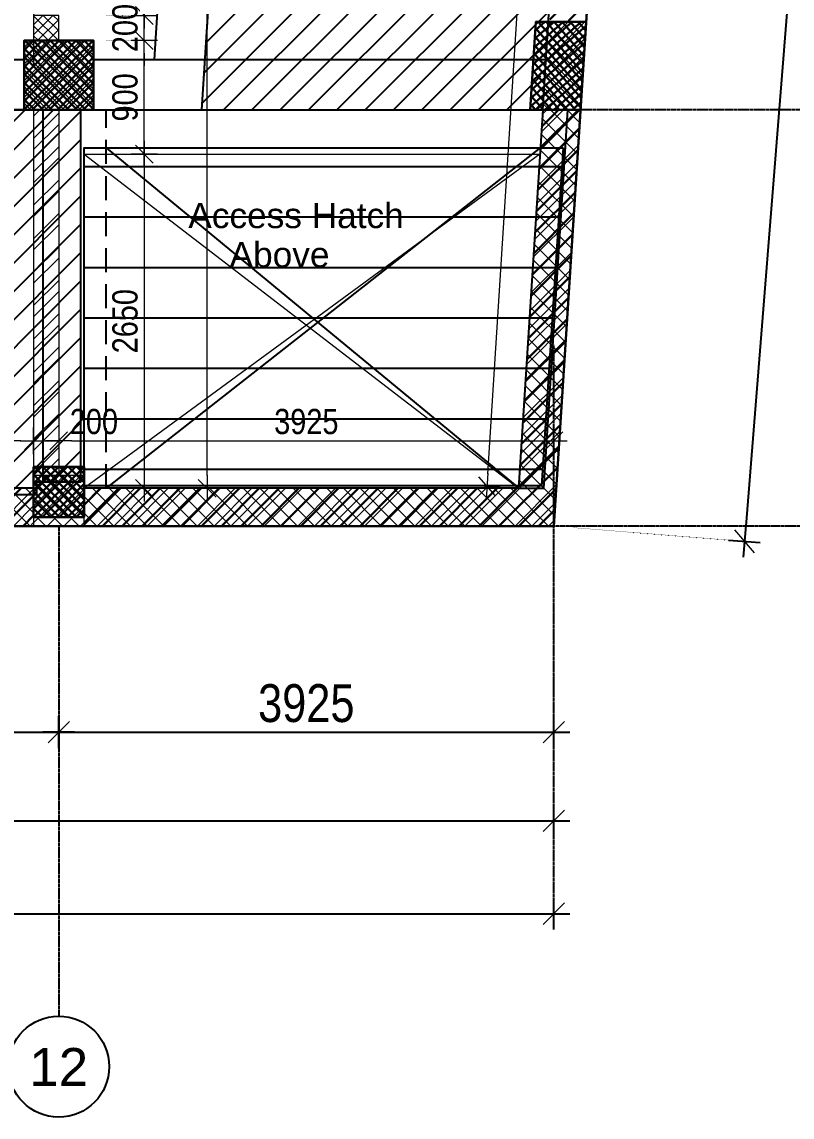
# Model space of a CAD drawing. Header units: inches. Extents: x 676944 to 1044153, y 326920 to 502369.
# Drawn here: x 744355 to 750461, y 361923 to 370609 of the extents above; entities that cross this region are included whole.
import ezdxf
from ezdxf.enums import TextEntityAlignment as Align

# ---------------------------------------------------------------- set-up
doc = ezdxf.new("R2010")
doc.units = ezdxf.units.IN
doc.header["$MEASUREMENT"] = 0
for name, pattern in [('CENTER', [50.8, 31.75, -6.35, 6.35, -6.35]), ('DASHED', [19.05, 12.7, -6.35]), ('DOT2', [3.175, 0, -3.175]), ('HIDDEN', [9.525, 6.35, -3.175])]:
    doc.linetypes.add(name, pattern=pattern)
doc.layers.add('A-DIMENSION', color=7, linetype='Continuous', lineweight=9)
for name, color, linetype in [('Axis', 9, 'CENTER'), ('dim-axis', 15, 'Continuous'), ('Layer3', 3, 'DASHED'), ('S-BEAM', 2, 'Continuous'), ('S-COL-1', 7, 'Continuous'), ('S-COL1-HT', 11, 'Continuous'), ('S-HAT', 45, 'Continuous'), ('S-WALL', 1, 'Continuous'), ('S-WALL-HAT', 9, 'Continuous'), ('THN', 1, 'Continuous')]:
    doc.layers.add(name, color=color, linetype=linetype)
doc.styles.add('ARIAL', font='ARIALN.TTF')
doc.styles.get("Standard").update_dxf_attribs({"font": 'arial.ttf'})
doc.styles.add('style1', font='arial.ttf')
doc.dimstyles.new('DIM-100', dxfattribs={"dimscale": 150, "dimtxt": 2, "dimasz": 1, "dimexe": 0.75, "dimexo": 1, "dimgap": 0.5, "dimtad": 1, "dimdec": 0, "dimzin": 11, "dimdsep": 46, "dimtxsty": 'ARIAL', "dimblk": 'R', "dimcen": 2.5, "dimdle": 1, "dimclrd": 256, "dimclre": 256, "dimclrt": 256, "dimazin": 0, "dimtfac": 1, "dimtdec": 0, "dimtix": 1, "dimtmove": 2, "dimatfit": 3, "dimldrblk": 'R', "dimtolj": 1, "dimtzin": 3, "dimlwd": -1, "dimlwe": 13, "dimarcsym": 0})
doc.dimstyles.get("Standard").update_dxf_attribs({"dimtxt": 0.18, "dimasz": 0.18, "dimexe": 0.18, "dimexo": 0.0625, "dimgap": 0.09, "dimtad": 0, "dimtih": 1, "dimtoh": 1, "dimdec": 4, "dimzin": 0, "dimdsep": 46, "dimtxsty": 'Standard', "dimcen": 0.09, "dimadec": 0, "dimazin": 0, "dimtfac": 1, "dimtdec": 4, "dimtofl": 0, "dimtmove": 0, "dimatfit": 3, "dimfxl": 1, "dimtolj": 1, "dimtzin": 0, "dimarcsym": 0})
pattern_1 = [(45, (500265.86, -209134.585), (-66.29126, 66.29126), []), (135, (500265.86, -209134.585), (-66.29126, -66.29126), [])]
pattern_2 = [(45, (393264, 521461.99), (-112.2532, 112.2532), [])]

# ---------------------------------------------------------------- blocks, each defined once
blk = doc.blocks.new('R')
for p, q in [((0, -1.05), (0, 1.05)), ((-1.05, 0), (1.05, 0))]:
    blk.add_line(p, q)
at = {"color": 4, "lineweight": 13}
blk.add_line((-0.707, -0.707), (0.707, 0.707), dxfattribs=at)
blk = doc.blocks.new('*D462')
at = {"layer": 'A-DIMENSION', "color": 254, "linetype": 'DOT2', "lineweight": 13, "transparency": 16777216}
for p, q in [((548358.9, 200134.1), (548358.8, 200109.1)), ((553458.9, 200128.4), (553458.8, 200103.4))]:
    blk.add_line(p, q, dxfattribs=at)
at = {"layer": 'A-DIMENSION', "color": 254, "transparency": 16777216}
blk.add_line((553358.7, 200028.5), (548458.7, 200034), dxfattribs=at)
at = {"layer": 'Defpoints', "color": 0, "transparency": 16777216}
for p in [(548358.7, 200034.1), (548358.7, 200034.1), (553458.7, 200028.4)]:
    blk.add_point(p, dxfattribs=at)
at = {"layer": 'A-DIMENSION', "color": 254, "transparency": 16777216, "xscale": 100, "yscale": 100, "zscale": 100}
for p, rotation in [((548358.7, 200034.1), 179.9359046068555), ((553458.7, 200028.4), 359.9359046068555)]:
    blk.add_blockref('R', p, dxfattribs=dict(at, rotation=rotation))
at = {"layer": 'A-DIMENSION', "color": 254, "transparency": 16777216, "insert": (550908.9, 200183.3), "char_height": 200, "attachment_point": 5, "rotation": 359.9359, "style": 'ARIAL'}
blk.add_mtext('\\A1;5100', dxfattribs=at)
blk = doc.blocks.new('*D421')
at = {"layer": 'A-DIMENSION', "color": 254, "linetype": 'DOT2', "lineweight": 13, "transparency": 16777216}
for p, q in [((553458.7, 200128.4), (553458.7, 200103.4)), ((553658.7, 200128.4), (553658.7, 200103.4))]:
    blk.add_line(p, q, dxfattribs=at)
at = {"layer": 'A-DIMENSION', "color": 254, "transparency": 16777216}
for p, q in [((553358.7, 200028.4), (553258.7, 200028.4)), ((553458.7, 200028.4), (553658.7, 200028.4)), ((553758.7, 200028.4), (553858.7, 200028.4))]:
    blk.add_line(p, q, dxfattribs=at)
at = {"layer": 'Defpoints', "color": 0, "transparency": 16777216}
for p in [(553458.7, 200028.4), (553658.7, 200028.4), (553658.7, 200028.4)]:
    blk.add_point(p, dxfattribs=at)
at = {"layer": 'A-DIMENSION', "color": 254, "transparency": 16777216, "xscale": 100, "yscale": 100, "zscale": 100}
blk.add_blockref('R', (553458.7, 200028.4), dxfattribs=at)
at = {"layer": 'A-DIMENSION', "color": 254, "transparency": 16777216, "xscale": 100, "yscale": 100, "zscale": 100, "rotation": 180}
blk.add_blockref('R', (553658.7, 200028.4), dxfattribs=at)
at = {"layer": 'A-DIMENSION', "color": 254, "transparency": 16777216, "insert": (553937.4, 200180.5), "char_height": 200, "attachment_point": 5, "style": 'ARIAL'}
blk.add_mtext('\\A1;200', dxfattribs=at)
blk = doc.blocks.new('*D422')
at = {"layer": 'A-DIMENSION', "color": 254, "linetype": 'DOT2', "lineweight": 13, "transparency": 16777216}
for p, q in [((553959.4, 202302.4), (554411.8, 202302.4)), ((553959.4, 199652.4), (554411.8, 199652.4))]:
    blk.add_line(p, q, dxfattribs=at)
at = {"layer": 'A-DIMENSION', "color": 254, "transparency": 16777216}
blk.add_line((554336.8, 202202.4), (554336.8, 199752.4), dxfattribs=at)
at = {"layer": 'Defpoints', "color": 0, "transparency": 16777216}
for p in [(553859.4, 202302.4), (553859.4, 199652.4), (554336.8, 199652.4)]:
    blk.add_point(p, dxfattribs=at)
at = {"layer": 'A-DIMENSION', "color": 254, "transparency": 16777216, "xscale": 100, "yscale": 100, "zscale": 100}
for p, rotation in [((554336.8, 202302.4), 90), ((554336.8, 199652.4), 270)]:
    blk.add_blockref('R', p, dxfattribs=dict(at, rotation=rotation))
at = {"layer": 'A-DIMENSION', "color": 254, "transparency": 16777216, "insert": (554184.7, 200977.4), "char_height": 200, "attachment_point": 5, "rotation": 90, "style": 'ARIAL'}
blk.add_mtext('\\A1;2650', dxfattribs=at)
blk = doc.blocks.new('*D433')
at = {"layer": 'A-DIMENSION', "color": 254, "linetype": 'DOT2', "lineweight": 13, "transparency": 16777216}
for p, q in [((553658.7, 200128.4), (553658.7, 200103.4)), ((557584.1, 199452.4), (557584.1, 200103.4))]:
    blk.add_line(p, q, dxfattribs=at)
at = {"layer": 'A-DIMENSION', "color": 254, "transparency": 16777216}
blk.add_line((553758.7, 200028.4), (557484.1, 200028.4), dxfattribs=at)
at = {"layer": 'Defpoints', "color": 0, "transparency": 16777216}
for p in [(553658.7, 200028.4), (557584.1, 200028.4), (557584.1, 199352.4)]:
    blk.add_point(p, dxfattribs=at)
at = {"layer": 'A-DIMENSION', "color": 254, "transparency": 16777216, "xscale": 100, "yscale": 100, "zscale": 100, "rotation": 180}
blk.add_blockref('R', (553658.7, 200028.4), dxfattribs=at)
at = {"layer": 'A-DIMENSION', "color": 254, "transparency": 16777216, "xscale": 100, "yscale": 100, "zscale": 100}
blk.add_blockref('R', (557584.1, 200028.4), dxfattribs=at)
at = {"layer": 'A-DIMENSION', "color": 254, "transparency": 16777216, "insert": (555621.4, 200180.5), "char_height": 200, "attachment_point": 5, "style": 'ARIAL'}
blk.add_mtext('\\A1;3925', dxfattribs=at)
blk = doc.blocks.new('*D434')
at = {"layer": 'A-DIMENSION', "color": 254, "linetype": 'DOT2', "lineweight": 13, "transparency": 16777216}
for p, q in [((554034.4, 203202.4), (554411.8, 203202.4)), ((553959.4, 202302.4), (554411.8, 202302.4))]:
    blk.add_line(p, q, dxfattribs=at)
at = {"layer": 'A-DIMENSION', "color": 254, "transparency": 16777216}
blk.add_line((554336.8, 202402.4), (554336.8, 203102.4), dxfattribs=at)
at = {"layer": 'Defpoints', "color": 0, "transparency": 16777216}
for p in [(553934.4, 203202.4), (554336.8, 203202.4), (553859.4, 202302.4)]:
    blk.add_point(p, dxfattribs=at)
at = {"layer": 'A-DIMENSION', "color": 254, "transparency": 16777216, "xscale": 100, "yscale": 100, "zscale": 100}
for p, rotation in [((554336.8, 203202.4), 90), ((554336.8, 202302.4), 270)]:
    blk.add_blockref('R', p, dxfattribs=dict(at, rotation=rotation))
at = {"layer": 'A-DIMENSION', "color": 254, "transparency": 16777216, "insert": (554184.7, 202752.4), "char_height": 200, "attachment_point": 5, "rotation": 90, "style": 'ARIAL'}
blk.add_mtext('\\A1;900', dxfattribs=at)
blk = doc.blocks.new('*D435')
at = {"layer": 'A-DIMENSION', "color": 254, "linetype": 'DOT2', "lineweight": 13, "transparency": 16777216}
for p, q in [((553783.7, 205602.4), (554411.8, 205602.4)), ((554034.4, 203402.4), (554411.8, 203402.4))]:
    blk.add_line(p, q, dxfattribs=at)
at = {"layer": 'A-DIMENSION', "color": 254, "transparency": 16777216}
blk.add_line((554336.8, 203502.4), (554336.8, 205502.4), dxfattribs=at)
at = {"layer": 'Defpoints', "color": 0, "transparency": 16777216}
for p in [(553683.7, 205602.4), (554336.8, 205602.4), (553934.4, 203402.4)]:
    blk.add_point(p, dxfattribs=at)
at = {"layer": 'A-DIMENSION', "color": 254, "transparency": 16777216, "xscale": 100, "yscale": 100, "zscale": 100}
for p, rotation in [((554336.8, 205602.4), 90), ((554336.8, 203402.4), 270)]:
    blk.add_blockref('R', p, dxfattribs=dict(at, rotation=rotation))
at = {"layer": 'A-DIMENSION', "color": 254, "transparency": 16777216, "insert": (554184.7, 204502.4), "char_height": 200, "attachment_point": 5, "rotation": 90, "style": 'ARIAL'}
blk.add_mtext('\\A1;2200', dxfattribs=at)
blk = doc.blocks.new('*D515')
at = {"layer": 'A-DIMENSION', "color": 254, "linetype": 'DOT2', "lineweight": 13, "transparency": 16777216}
for p, q in [((558487.1, 219686.6), (558262.4, 219701)), ((557202.9, 199657.8), (556978.3, 199672.2))]:
    blk.add_line(p, q, dxfattribs=at)
at = {"layer": 'A-DIMENSION', "color": 254, "transparency": 16777216}
blk.add_line((557059.5, 199767.2), (558330.9, 219596.4), dxfattribs=at)
at = {"layer": 'Defpoints', "color": 0, "transparency": 16777216}
for p in [(558337.3, 219696.2), (558586.9, 219680.2), (557302.7, 199651.4)]:
    blk.add_point(p, dxfattribs=at)
at = {"layer": 'A-DIMENSION', "color": 254, "transparency": 16777216, "xscale": 100, "yscale": 100, "zscale": 100}
for p, rotation in [((558337.3, 219696.2), 86.33149765879534), ((557053.1, 199667.4), 266.3314976587953)]:
    blk.add_blockref('R', p, dxfattribs=dict(at, rotation=rotation))
at = {"layer": 'A-DIMENSION', "color": 254, "transparency": 16777216, "insert": (557543.4, 209691.6), "char_height": 200, "attachment_point": 5, "rotation": 86.3315, "style": 'ARIAL'}
blk.add_mtext('\\A1;20070', dxfattribs=at)
blk = doc.blocks.new('*D395')
at = {"layer": 'A-DIMENSION', "color": 254, "linetype": 'DOT2', "lineweight": 13, "transparency": 16777216}
for p, q in [((554743.1, 220212.6), (554760.8, 220212.6)), ((554929.9, 199652.4), (554910.8, 199652.4))]:
    blk.add_line(p, q, dxfattribs=at)
at = {"layer": 'A-DIMENSION', "color": 254, "transparency": 16777216}
blk.add_line((554835.8, 199752.4), (554835.8, 220112.6), dxfattribs=at)
at = {"layer": 'Defpoints', "color": 0, "transparency": 16777216}
for p in [(554835.8, 220212.6), (554843.1, 220212.6), (554829.9, 199652.4)]:
    blk.add_point(p, dxfattribs=at)
at = {"layer": 'A-DIMENSION', "color": 254, "transparency": 16777216, "xscale": 100, "yscale": 100, "zscale": 100}
for p, rotation in [((554835.8, 220212.6), 90), ((554835.8, 199652.4), 270)]:
    blk.add_blockref('R', p, dxfattribs=dict(at, rotation=rotation))
at = {"layer": 'A-DIMENSION', "color": 254, "transparency": 16777216, "insert": (554683.7, 209932.5), "char_height": 200, "attachment_point": 5, "rotation": 90, "style": 'ARIAL'}
blk.add_mtext('\\A1;20560', dxfattribs=at)
blk = doc.blocks.new('*D394')
at = {"layer": 'A-DIMENSION', "color": 254, "transparency": 16777216}
for p, q in [((554336.8, 203502.4), (554336.8, 203602.4)), ((554336.8, 203202.4), (554336.8, 203402.4)), ((554336.8, 203102.4), (554336.8, 203002.4))]:
    blk.add_line(p, q, dxfattribs=at)
at = {"layer": 'A-DIMENSION', "color": 254, "linetype": 'DOT2', "lineweight": 13, "transparency": 16777216}
for p, q in [((554331.8, 203402.4), (554411.8, 203402.4)), ((554034.4, 203202.4), (554411.8, 203202.4))]:
    blk.add_line(p, q, dxfattribs=at)
at = {"layer": 'Defpoints', "color": 0, "transparency": 16777216}
for p in [(554231.8, 203402.4), (554336.8, 203402.4), (553934.4, 203202.4)]:
    blk.add_point(p, dxfattribs=at)
at = {"layer": 'A-DIMENSION', "color": 254, "transparency": 16777216, "xscale": 100, "yscale": 100, "zscale": 100}
for p, rotation in [((554336.8, 203402.4), 270), ((554336.8, 203202.4), 90)]:
    blk.add_blockref('R', p, dxfattribs=dict(at, rotation=rotation))
at = {"layer": 'A-DIMENSION', "color": 254, "transparency": 16777216, "insert": (554184.7, 203302.4), "char_height": 200, "attachment_point": 5, "rotation": 90, "style": 'ARIAL'}
blk.add_mtext('\\A1;200', dxfattribs=at)
blk = doc.blocks.new('*D359')
at = {"layer": 'Defpoints', "color": 0, "transparency": 16777216}
for p in [(251664.1, 412599.9), (203738.7, 412524.1), (251664.1, 412524.1)]:
    blk.add_point(p, dxfattribs=at)
at = {"layer": 'dim-axis', "linetype": 'DOT2', "lineweight": 13, "transparency": 16777216}
for p, q in [((203738.7, 412674.1), (203738.7, 412712.4)), ((251664.1, 412674.1), (251664.1, 412712.4))]:
    blk.add_line(p, q, dxfattribs=at)
at = {"layer": 'dim-axis', "transparency": 16777216}
blk.add_line((203858.7, 412599.9), (251544.1, 412599.9), dxfattribs=at)
at = {"layer": 'dim-axis', "transparency": 16777216, "xscale": 120, "yscale": 120, "zscale": 120, "rotation": 180}
blk.add_blockref('R', (203738.7, 412599.9), dxfattribs=at)
at = {"layer": 'dim-axis', "transparency": 16777216, "xscale": 120, "yscale": 120, "zscale": 120}
blk.add_blockref('R', (251664.1, 412599.9), dxfattribs=at)
at = {"layer": 'dim-axis', "transparency": 16777216, "insert": (227701.4, 412828), "char_height": 300, "attachment_point": 5, "style": 'ARIAL'}
blk.add_mtext('\\A1;47925', dxfattribs=at)
blk = doc.blocks.new('*D360')
at = {"layer": 'Defpoints', "color": 0, "transparency": 16777216}
for p in [(201546, 411787.8), (251664.1, 411863.5), (251664.1, 411787.8)]:
    blk.add_point(p, dxfattribs=at)
at = {"layer": 'dim-axis', "linetype": 'DOT2', "lineweight": 13, "transparency": 16777216}
for p, q in [((201546, 411937.8), (201546, 411976)), ((251664.1, 411937.8), (251664.1, 411976))]:
    blk.add_line(p, q, dxfattribs=at)
at = {"layer": 'dim-axis', "transparency": 16777216}
blk.add_line((201666, 411863.5), (251544.1, 411863.5), dxfattribs=at)
at = {"layer": 'dim-axis', "transparency": 16777216, "xscale": 120, "yscale": 120, "zscale": 120, "rotation": 180}
blk.add_blockref('R', (201546, 411863.5), dxfattribs=at)
at = {"layer": 'dim-axis', "transparency": 16777216, "xscale": 120, "yscale": 120, "zscale": 120}
blk.add_blockref('R', (251664.1, 411863.5), dxfattribs=at)
at = {"layer": 'dim-axis', "transparency": 16777216, "insert": (226605.1, 412091.7), "char_height": 300, "attachment_point": 5, "style": 'ARIAL'}
blk.add_mtext('\\A1;50118', dxfattribs=at)
blk = doc.blocks.new('*D153')
at = {"layer": 'Defpoints', "color": 0, "transparency": 16777216}
for p in [(253904.5, 442848), (251664.1, 414937.4), (253174.5, 414816.2)]:
    blk.add_point(p, dxfattribs=at)
at = {"layer": 'dim-axis', "linetype": 'DOT2', "lineweight": 13, "transparency": 16777216}
for p, q in [((254054, 442836), (255527.1, 442717.7)), ((251813.6, 414925.4), (253286.6, 414807.2))]:
    blk.add_line(p, q, dxfattribs=at)
at = {"layer": 'dim-axis', "transparency": 16777216}
blk.add_line((255405.3, 442607.1), (253184.1, 414935.8), dxfattribs=at)
at = {"layer": 'dim-axis', "transparency": 16777216, "xscale": 120, "yscale": 120, "zscale": 120}
for p, rotation in [((255414.9, 442726.7), 85.410651128382), ((253174.5, 414816.2), 265.410651128382)]:
    blk.add_blockref('R', p, dxfattribs=dict(at, rotation=rotation))
at = {"layer": 'dim-axis', "transparency": 16777216, "insert": (254067.3, 428789.7), "char_height": 300, "attachment_point": 5, "rotation": 85.41065, "style": 'ARIAL'}
blk.add_mtext('\\A1;28000', dxfattribs=at)
blk = doc.blocks.new('*D371')
at = {"layer": 'Defpoints', "color": 0, "transparency": 16777216}
for p in [(254290.1, 418237.4), (251530.8, 414937.4), (255001, 414937.4)]:
    blk.add_point(p, dxfattribs=at)
at = {"layer": 'dim-axis', "linetype": 'DOT2', "lineweight": 13, "transparency": 16777216}
for p, q in [((254440.1, 418237.4), (255113.5, 418237.4)), ((251680.8, 414937.4), (255113.5, 414937.4))]:
    blk.add_line(p, q, dxfattribs=at)
at = {"layer": 'dim-axis', "transparency": 16777216}
blk.add_line((255001, 418117.4), (255001, 415057.4), dxfattribs=at)
at = {"layer": 'dim-axis', "transparency": 16777216, "xscale": 120, "yscale": 120, "zscale": 120}
for p, rotation in [((255001, 418237.4), 90), ((255001, 414937.4), 270)]:
    blk.add_blockref('R', p, dxfattribs=dict(at, rotation=rotation))
at = {"layer": 'dim-axis', "transparency": 16777216, "insert": (254772.9, 416587.4), "char_height": 300, "attachment_point": 5, "rotation": 90, "style": 'ARIAL'}
blk.add_mtext('\\A1;3300', dxfattribs=at)
blk = doc.blocks.new('*D374')
at = {"layer": 'Defpoints', "color": 0, "transparency": 16777216}
for p in [(243738.7, 414251.6), (247738.7, 414251.6), (247738.7, 413303.4)]:
    blk.add_point(p, dxfattribs=at)
at = {"layer": 'dim-axis', "linetype": 'DOT2', "lineweight": 13, "transparency": 16777216}
for p, q in [((243738.7, 414101.6), (243738.7, 413190.9)), ((247738.7, 414101.6), (247738.7, 413190.9))]:
    blk.add_line(p, q, dxfattribs=at)
at = {"layer": 'dim-axis', "transparency": 16777216}
blk.add_line((243858.7, 413303.4), (247618.7, 413303.4), dxfattribs=at)
at = {"layer": 'dim-axis', "transparency": 16777216, "xscale": 120, "yscale": 120, "zscale": 120, "rotation": 180}
blk.add_blockref('R', (243738.7, 413303.4), dxfattribs=at)
at = {"layer": 'dim-axis', "transparency": 16777216, "xscale": 120, "yscale": 120, "zscale": 120}
blk.add_blockref('R', (247738.7, 413303.4), dxfattribs=at)
at = {"layer": 'dim-axis', "transparency": 16777216, "insert": (245738.7, 413531.6), "char_height": 300, "attachment_point": 5, "style": 'ARIAL'}
blk.add_mtext('\\A1;4000', dxfattribs=at)
blk = doc.blocks.new('*D375')
at = {"layer": 'Defpoints', "color": 0, "transparency": 16777216}
for p in [(251663.5, 414937.4), (247738.7, 414251.6), (251663.5, 413303.4)]:
    blk.add_point(p, dxfattribs=at)
at = {"layer": 'dim-axis', "linetype": 'DOT2', "lineweight": 13, "transparency": 16777216}
for p, q in [((251663.5, 414787.4), (251663.5, 413190.9)), ((247738.7, 414101.6), (247738.7, 413190.9))]:
    blk.add_line(p, q, dxfattribs=at)
at = {"layer": 'dim-axis', "transparency": 16777216}
blk.add_line((247858.7, 413303.4), (251543.5, 413303.4), dxfattribs=at)
at = {"layer": 'dim-axis', "transparency": 16777216, "xscale": 120, "yscale": 120, "zscale": 120, "rotation": 180}
blk.add_blockref('R', (247738.7, 413303.4), dxfattribs=at)
at = {"layer": 'dim-axis', "transparency": 16777216, "xscale": 120, "yscale": 120, "zscale": 120}
blk.add_blockref('R', (251663.5, 413303.4), dxfattribs=at)
at = {"layer": 'dim-axis', "transparency": 16777216, "insert": (249701.1, 413531.6), "char_height": 300, "attachment_point": 5, "style": 'ARIAL'}
blk.add_mtext('\\A1;3925', dxfattribs=at)
blk = doc.blocks.new('CEILING PLAN')
at = {"layer": 'S-COL1-HT', "lineweight": 30}
h = blk.add_hatch(dxfattribs=at)
h.set_pattern_fill('ANSI37', color=254, scale=15, angle=-3.66964)
h.set_pattern_definition([(41.33036, (519585.646, 468578.363), (-31.451533, 35.762295), []), (131.33036, (519585.646, 468578.363), (-35.762295, -31.451533), [])])
h.paths.add_polyline_path([(436738.8, 455223.1), (437139.6, 455223.1), (437184.5, 455921.7), (436783.6, 455921.7)])
h = blk.add_hatch(dxfattribs=at)
h.set_pattern_fill('ANSI37', color=254, scale=15)
h.set_pattern_definition([(45, (485815.233, 472430.244), (-33.67596, 33.67596), []), (135, (485815.233, 472430.244), (-33.67596, -33.67596), [])])
h.paths.add_polyline_path([(432728.2, 455223.1), (433278.2, 455223.1), (433278.2, 455773.1), (432728.2, 455773.1)])
h = blk.add_hatch(dxfattribs=at)
h.set_pattern_fill('ANSI37', color=254, scale=15)
h.set_pattern_definition([(45, (917914.24, 818579.13), (-33.6759605, 33.6759605), []), (135, (917914.24, 818579.13), (-33.6759605, -33.6759605), [])])
h.paths.add_polyline_path([(432803.2, 451993.1), (433203.2, 451993.1), (433203.2, 452393.1), (432803.2, 452393.1)])
at = {"layer": 'S-HAT'}
h = blk.add_hatch(dxfattribs=at)
h.set_pattern_fill('ANSI31', color=254, scale=50, style=0)
h.set_pattern_definition(pattern_2)
h.paths.add_polyline_path([(436417.7, 465254.5), (437484.5, 465186.1), (437661.7, 468149.5), (437618.2, 468152.3), (437640.6, 468501.6), (437740.4, 468495.2), (437987.7, 472350), (437887.9, 472356.4), (437910.3, 472705.7), (437960.2, 472702.5), (438184.5, 476200.2), (438256.7, 476554.1), (438157.5, 476560.5), (438160.8, 476611.6), (435528.3, 476987.3), (434133.3, 455223.1), (436839, 455223.1), (436816.1, 455646.2), (436864.7, 455623.1), (437087.2, 459092.7), (436987.4, 459099.1), (437013, 459498.3), (437112.8, 459491.9), (437396.9, 463139.8), (437347, 463143), (437414.1, 464188.5), (436353.7, 464256.5)])
h = blk.add_hatch(dxfattribs=at)
h.set_pattern_fill('ANSI31', color=254, scale=50, style=0)
h.set_pattern_definition(pattern_2)
h.paths.add_polyline_path([(387566, 455223.1), (387515.8, 455223.1), (387315.6, 455223.1), (387265.4, 455223.1), (387245.7, 454923.1), (387065.5, 452173.1), (388828.2, 452173.1), (388828.2, 452273.1), (389178.2, 452273.1), (389178.2, 452173.1), (392828.2, 452173.1), (392828.2, 452273.1), (393178.2, 452273.1), (393178.2, 452173.1), (396828.2, 452173.1), (396828.2, 452273.1), (397178.2, 452273.1), (397178.2, 452173.1), (400828.2, 452173.1), (400828.2, 452273.1), (401178.2, 452273.1), (401178.2, 452173.1), (404828.2, 452173.1), (404828.2, 452273.1), (405178.2, 452273.1), (405178.2, 452173.1), (408828.2, 452173.1), (408828.2, 452273.1), (409178.2, 452273.1), (409178.2, 452173.1), (412828.2, 452173.1), (412828.2, 452273.1), (413178.2, 452273.1), (413178.2, 452173.1), (416828.2, 452173.1), (416828.2, 452273.1), (417178.2, 452273.1), (417178.2, 452173.1), (420828.2, 452173.1), (420828.2, 452273.1), (421178.2, 452273.1), (421178.2, 452173.1), (424828.2, 452173.1), (424828.2, 452273.1), (425178.2, 452273.1), (425178.2, 452173.1), (428828.2, 452173.1), (428828.2, 452273.1), (429178.2, 452273.1), (429178.2, 452173.1), (432828.2, 452173.1), (432828.2, 452273.1), (433178.2, 452273.1), (433178.2, 455223.1)])
h = blk.add_hatch(dxfattribs=at)
h.set_pattern_fill('_USER', color=254, scale=400, pattern_type=0)
h.set_pattern_definition([(0, (393264, 521462), (0, 400), [])])
h.paths.add_polyline_path([(436828.3, 452243.1), (437000.2, 454923.1), (433203.2, 454923.1), (433203.2, 452243.1)])
at = {"layer": 'S-WALL-HAT', "lineweight": 30}
h = blk.add_hatch(dxfattribs=at)
h.set_pattern_fill('ANSI31', color=254, scale=35)
h.set_pattern_definition([(45, (874698.03, 817381.6), (-78.577241, 78.577241), [])])
h.paths.add_polyline_path([(436885.1, 455940.9), (436838.8, 455219.9), (437139.6, 455223.1), (437184.5, 455921.7)])
h.paths.add_polyline_path([(434505.1, 480465.7), (434901.1, 480409.2), (434844.6, 480013.2), (434448.6, 480069.7)])
h.paths.add_polyline_path([(430941.2, 480974.5), (430884.7, 480578.5), (430488.7, 480635), (430545.3, 481031)])
h.paths.add_polyline_path([(426981.4, 481539.7), (426924.9, 481143.8), (426528.9, 481200.3), (426585.4, 481596.3)])
h.paths.add_polyline_path([(423021.5, 482105), (422965, 481709), (422569, 481765.6), (422625.5, 482161.5)])
h.paths.add_polyline_path([(418665.8, 482726.7), (419061.8, 482670.1), (419005.2, 482274.2), (418609.3, 482330.7)])
h.paths.add_polyline_path([(414706, 483291.9), (415102, 483235.3), (415045.5, 482839.3), (414649.5, 482895.9)])
h.paths.add_polyline_path([(411142.2, 483800.6), (411085.7, 483404.6), (410689.7, 483461.1), (410746.3, 483857.1)])
h.paths.add_polyline_path([(407182.5, 484365.9), (407126, 483969.9), (406730, 484026.4), (406786.5, 484422.4)])
h.paths.add_polyline_path([(403222.7, 484931.3), (403166.1, 484535.4), (402770.2, 484591.9), (402826.7, 484987.9)])
h.paths.add_polyline_path([(399262.8, 485496.8), (399206.3, 485100.8), (398810.3, 485157.3), (398866.8, 485553.3)])
h.paths.add_polyline_path([(395303, 486062.2), (395246.5, 485666.2), (394850.5, 485722.7), (394907, 486118.7)])
h.paths.add_polyline_path([(391343.2, 486627.6), (391286.6, 486231.6), (390890.7, 486288.2), (390947.2, 486684.2), (389093.7, 486948.7), (388877.3, 483646.1), (389175.1, 483603.8), (389130.9, 482928), (388831.5, 482947.6), (387463.7, 462073.1), (387764.3, 462073.1), (387717.3, 461355), (387417.9, 461374.6), (387060.6, 455921.6), (387360, 455902), (387315.5, 455223.1), (387014.8, 455223.1), (386798.6, 451923.1), (388803.2, 451923.1), (388803.2, 452323.1), (389203.2, 452323.1), (389203.2, 451923.1), (392803.2, 451923.1), (392803.2, 452323.1), (393203.2, 452323.1), (393203.2, 451923.1), (396803.2, 451923.1), (396803.2, 452323.1), (397203.2, 452323.1), (397203.2, 451923.1), (400803.2, 451923.1), (400803.2, 452323.1), (401203.2, 452323.1), (401203.2, 451923.1), (404803.2, 451923.1), (404803.2, 452323.1), (405203.2, 452323.1), (405203.2, 451923.1), (408803.2, 451923.1), (408803.2, 452323.1), (409203.2, 452323.1), (409203.2, 451923.1), (412803.2, 451923.1), (412803.2, 452323.1), (413203.2, 452323.1), (413203.2, 451923.1), (416803.2, 451923.1), (416803.2, 452323.1), (417203.2, 452323.1), (417203.2, 451923.1), (420803.2, 451923.1), (420803.2, 452323.1), (421203.2, 452323.1), (421203.2, 451923.1), (424803.2, 451923.1), (424803.2, 452323.1), (425203.2, 452323.1), (425203.2, 451923.1), (428803.2, 451923.1), (428803.2, 452323.1), (429203.2, 452323.1), (429203.2, 451923.1), (432803.2, 451923.1), (432803.2, 452323.1), (433203.2, 452323.1), (433203.2, 451923.1), (436928, 451923.1), (437386.6, 459073.5), (436987.4, 459099.1), (437013, 459498.3), (437412.2, 459472.7), (437646.4, 463123.8), (437347, 463143), (437391.8, 463841.6), (437691.2, 463822.4), (437965.9, 468105), (437566.7, 468130.6), (437592.3, 468529.7), (437991.5, 468504.1), (438235.6, 472309), (437836.4, 472334.6), (437862, 472733.8), (438261.2, 472708.2), (438482.8, 476163.1), (438083.6, 476188.7), (438109.2, 476587.9), (438508.4, 476562.3), (438720.3, 479865.7)])
h.paths.add_polyline_path([(388385.4, 476137.7), (388884.3, 476105), (388823, 475168.8), (388326.5, 475239.6)])
h.paths.add_polyline_path([(388684.6, 476118.1), (388884.3, 476105), (388823, 475168.8), (388624.3, 475197.1), (387118.9, 452223.1), (388803.2, 452223.1), (388803.2, 452323.1), (389203.2, 452323.1), (389203.2, 452223.1), (392803.2, 452223.1), (392803.2, 452323.1), (393203.2, 452323.1), (393203.2, 452223.1), (396803.2, 452223.1), (396803.2, 452323.1), (397203.2, 452323.1), (397203.2, 452223.1), (400803.2, 452223.1), (400803.2, 452323.1), (401203.2, 452323.1), (401203.2, 452223.1), (404803.2, 452223.1), (404803.2, 452323.1), (405203.2, 452323.1), (405203.2, 452223.1), (408803.2, 452223.1), (408803.2, 452323.1), (409203.2, 452323.1), (409203.2, 452223.1), (412803.2, 452223.1), (412803.2, 452323.1), (413203.2, 452323.1), (413203.2, 452223.1), (416803.2, 452223.1), (416803.2, 452323.1), (417203.2, 452323.1), (417203.2, 452223.1), (420803.2, 452223.1), (420803.2, 452323.1), (421203.2, 452323.1), (421203.2, 452223.1), (424803.2, 452223.1), (424803.2, 452323.1), (425203.2, 452323.1), (425203.2, 452223.1), (428803.2, 452223.1), (428803.2, 452323.1), (429203.2, 452323.1), (429203.2, 452223.1), (432803.2, 452223.1), (432803.2, 452323.1), (433203.2, 452323.1), (433203.2, 452223.1), (436646.6, 452223.1), (437087.2, 459092.7), (436987.4, 459099.1), (437013, 459498.3), (437112.8, 459491.9), (437666.5, 468124.2), (437566.7, 468130.6), (437592.3, 468529.7), (437692.1, 468523.3), (437936.2, 472328.2), (437836.4, 472334.6), (437862, 472733.8), (437961.8, 472727.4), (438183.4, 476182.3), (438083.6, 476188.7), (438109.2, 476587.9), (438209, 476581.5), (438403.1, 479608), (434858.9, 480113.8), (434844.6, 480013.2), (434448.6, 480069.7), (434463, 480170.3), (430899.1, 480679), (430884.7, 480578.5), (430488.7, 480635), (430503.1, 480735.5), (426939.2, 481244.2), (426924.9, 481143.8), (426528.9, 481200.3), (426543.2, 481300.7), (422979.3, 481809.3), (422965, 481709), (422569, 481765.6), (422583.3, 481865.8), (419019.6, 482374.5), (419005.2, 482274.2), (418609.3, 482330.7), (418623.6, 482431), (415059.8, 482939.6), (415045.5, 482839.3), (414649.5, 482895.9), (414663.8, 482996.2), (411100, 483504.8), (411085.7, 483404.6), (410689.7, 483461.1), (410704, 483561.3), (407140.3, 484070), (407126, 483969.9), (406730, 484026.4), (406744.3, 484126.5), (403180.4, 484635.1), (403166.1, 484535.4), (402770.2, 484591.9), (402784.4, 484691.6), (399220.5, 485200.3), (399206.3, 485100.8), (398810.3, 485157.3), (398824.5, 485256.8), (395260.6, 485765.5), (395246.5, 485666.2), (394850.5, 485722.7), (394864.7, 485822), (391300.8, 486330.6), (391286.6, 486231.6), (390890.7, 486288.2), (390904.8, 486387.2), (389371.9, 486605.9)])
at = {"layer": 'Layer3', "color": 254, "linetype": 'HIDDEN'}
blk.add_line((433243, 454923.2), (436819.7, 454923.2), dxfattribs=at)
at = {"layer": 'S-BEAM', "color": 254, "linetype": 'ByBlock'}
for p, q in [((434245.3, 463223.1), (433758.2, 455623.1)), ((434646.1, 463223.1), (434133.3, 455223.1))]:
    blk.add_line(p, q, dxfattribs=at)
at = {"layer": 'S-BEAM', "color": 254}
for p, q in [((425328.2, 455623.1), (432728.2, 455623.1)), ((433278.2, 455623.1), (436864.7, 455623.1)), ((387315.5, 455223.1), (436839, 455223.1)), ((432878.2, 452273.1), (432878.2, 455223.1)), ((433178.2, 452273.1), (433178.2, 455223.1))]:
    blk.add_line(p, q, dxfattribs=at)
at = {"layer": 'S-BEAM', "color": 254, "linetype": 'HIDDEN', "ltscale": 30}
blk.add_line((433378.2, 452223.1), (433378.2, 455223.1), dxfattribs=at)
at = {"layer": 'S-BEAM', "color": 254}
blk.add_lwpolyline([(436646.6, 452223.1), (436847, 452223.1), (437039.4, 455223.1)], dxfattribs=at)
at = {"layer": 'S-COL-1', "color": 254, "lineweight": 30}
for points in [[(437139.6, 455223.1), (437184.5, 455921.7), (436783.6, 455921.7), (436738.8, 455223.1)], [(432728.2, 455223.1), (433278.2, 455223.1), (433278.2, 455773.1), (432728.2, 455773.1)], [(432803.2, 451993.1), (433203.2, 451993.1), (433203.2, 452393.1), (432803.2, 452393.1)]]:
    blk.add_lwpolyline(points, close=True, dxfattribs=at)
at = {"layer": 'S-HAT', "color": 254}
for points in [[(435528.3, 476987.3), (434133.3, 455223.1), (436839, 455223.1), (436885.1, 455940.9), (436885.1, 455940.9), (437087.2, 459092.7), (436987.4, 459099.1), (437013, 459498.3), (437112.8, 459491.9), (437396.9, 463139.8), (437347, 463143), (437391.8, 463841.6)], [(417178.2, 452173.1), (420828.2, 452173.1), (420828.2, 452273.1), (421178.2, 452273.1), (421178.2, 452173.1), (424828.2, 452173.1), (424828.2, 452273.1), (425178.2, 452273.1), (425178.2, 452173.1), (428828.2, 452173.1), (428828.2, 452273.1), (429178.2, 452273.1), (429178.2, 452173.1), (432828.2, 452173.1), (432828.2, 452273.1), (433178.2, 452273.1), (433178.2, 455223.1), (432728.2, 455223.1), (387566, 455223.1)]]:
    blk.add_lwpolyline(points, dxfattribs=at)
at = {"layer": 'S-WALL', "color": 254}
blk.add_lwpolyline([(436928, 451923.1), (386798.6, 451923.1), (389093.7, 486948.7), (438720.3, 479865.7)], close=True, dxfattribs=at)
for points in [[(436839, 455223.1), (436646.6, 452223.1), (433203.2, 452223.1)], [(432803.2, 452223.1), (429203.2, 452223.1)]]:
    blk.add_lwpolyline(points, dxfattribs=at)
at = {"layer": 'THN', "color": 254}
for p, q in [((433378.2, 454923.2), (436650.2, 452223.1)), ((436819.8, 454923.1), (433378.2, 452223.1))]:
    blk.add_line(p, q, dxfattribs=at)
blk.add_lwpolyline([(437000.2, 454923.1), (436828.3, 452243.1), (433203.2, 452243.1), (433203.2, 454923.1)], close=True, dxfattribs=at)
blk = doc.blocks.new('SDFGBS')
at = {"layer": 'A-DIMENSION'}
h = blk.add_hatch(dxfattribs=at)
h.set_pattern_fill('ANSI37,_O', color=254, scale=450)
h.set_pattern_definition([(45, (500265.856, -209134.585), (-39.7747564, 39.7747564), []), (135, (500265.856, -209134.585), (-39.7747564, -39.7747564), [])])
h.paths.add_polyline_path([(553658.7, 203402.4), (553458.7, 203402.4), (553458.7, 203202.4), (553658.7, 203202.4)])
h = blk.add_hatch(dxfattribs=at)
h.set_pattern_fill('ANSI37', color=254, scale=750)
h.set_pattern_definition(pattern_1)
h.paths.add_polyline_path([(557494.5, 202652.4), (557795.8, 202652.4), (557840.6, 203351), (557540, 203351)])
h = blk.add_hatch(dxfattribs=at)
h.set_pattern_fill('ANSI37', color=254, scale=750)
h.set_pattern_definition(pattern_1)
h.paths.add_polyline_path([(553384.4, 202652.4), (553934.4, 202652.4), (553934.4, 203202.4), (553384.4, 203202.4)])
h = blk.add_hatch(dxfattribs=at)
h.set_pattern_fill('ANSI32', color=254, scale=500)
h.set_pattern_definition([(45, (500265.86, -209134.59), (-132.58252, 132.58252), []), (45, (500354.24, -209134.59), (-132.58252, 132.58252), [])])
h.paths.add_polyline_path([(553458.7, 199752.4), (553658.1, 199744.5), (553658.1, 202644.5), (553458.7, 202652.4)])
h = blk.add_hatch(dxfattribs=at)
h.set_pattern_fill('ANSI37', color=254, scale=750)
h.set_pattern_definition(pattern_1)
h.paths.add_polyline_path([(553459.4, 199352.4), (553859.4, 199352.4), (553859.4, 199752.4), (553459.4, 199752.4)])
at = {"layer": 'A-DIMENSION', "color": 254}
for p, q in [((553458.7, 205602.4), (553458.7, 203000.2)), ((557538.8, 203332.4), (557538.7, 203332.5)), ((557538.3, 203326.4), (557538.4, 203326.5)), ((557529.2, 203184.8), (557529.3, 203184.8)), ((557530.8, 203207.8), (557530.7, 203207.9)), ((557522.8, 203083.2), (557522.7, 203083.3)), ((557520.1, 203043.1), (557520.2, 203043.2)), ((557511.1, 202901.4), (557511.1, 202901.5)), ((557514.8, 202958.6), (557514.7, 202958.7)), ((557506.8, 202834.1), (557506.7, 202834.1)), ((557502, 202759.8), (557502, 202759.8)), ((553458.7, 202652.4), (553458.7, 199752.4)), ((553658.7, 202652.4), (553658.7, 199752.4)), ((557474.7, 202334.8), (557792.4, 202652.4)), ((557483.8, 202476.4), (557659.8, 202652.4)), ((557492.9, 202618.1), (557527.2, 202652.4)), ((557498.8, 202709.5), (557498.7, 202709.5)), ((557781.2, 202427), (557555.8, 202652.4)), ((557789.2, 202551.6), (557688.4, 202652.4)), ((557773.3, 202302.4), (557490.8, 202584.9)), ((557465.6, 202193.1), (557786.8, 202514.3)), ((557765.3, 202177.8), (557482.8, 202460.3)), ((557472.1, 202302.4), (553859.4, 199652.4)), ((553859.4, 202302.4), (557302.7, 199652.4)), ((557456.6, 202051.4), (557777.8, 202372.7)), ((557757.3, 202053.2), (557474.8, 202335.7)), ((557447.5, 201909.8), (557768.7, 202231)), ((557749.3, 201928.6), (557466.8, 202211.1)), ((557438.4, 201768.1), (557759.6, 202089.3)), ((557741.3, 201804), (557458.8, 202086.5)), ((557429.3, 201626.4), (557750.5, 201947.7)), ((557733.3, 201679.4), (557450.8, 201961.9)), ((557420.2, 201484.8), (557741.4, 201806)), ((557725.3, 201554.8), (557442.8, 201837.3)), ((557717.3, 201430.2), (557434.8, 201712.7)), ((557411.1, 201343.1), (557732.3, 201664.3)), ((557402.1, 201201.4), (557723.3, 201522.7)), ((557709.3, 201305.6), (557426.8, 201588.1)), ((557701.4, 201181), (557418.9, 201463.5)), ((557393, 201059.8), (557714.2, 201381)), ((557693.4, 201056.5), (557410.9, 201339)), ((557383.9, 200918.1), (557705.1, 201239.3)), ((557685.4, 200931.9), (557402.9, 201214.4)), ((557374.8, 200776.5), (557696, 201097.7)), ((557677.4, 200807.3), (557394.9, 201089.8)), ((557365.7, 200634.8), (557686.9, 200956)), ((557669.4, 200682.7), (557386.9, 200965.2)), ((557356.6, 200493.1), (557677.8, 200814.3)), ((557661.4, 200558.1), (557378.9, 200840.6)), ((557347.6, 200351.5), (557668.8, 200672.7)), ((557653.4, 200433.5), (557370.9, 200716)), ((557645.4, 200308.9), (557362.9, 200591.4)), ((557338.5, 200209.8), (557659.7, 200531)), ((557637.5, 200184.3), (557354.9, 200466.8)), ((557329.4, 200068.1), (557650.6, 200389.3)), ((557629.5, 200059.7), (557347, 200342.2)), ((557320.3, 199926.5), (557641.5, 200247.7)), ((557621.5, 199935.1), (557339, 200217.6)), ((557311.2, 199784.8), (557632.4, 200106)), ((557613.5, 199810.5), (557331, 200093)), ((557011.4, 199352.4), (557623.3, 199964.3)), ((557605.5, 199685.9), (557323, 199968.4)), ((557144, 199352.4), (557614.3, 199822.7)), ((557597.5, 199561.3), (557315, 199843.8)), ((557589.5, 199436.7), (557307, 199719.2)), ((553431.2, 199352.4), (553131.2, 199652.4)), ((553166.6, 199352.4), (553459.4, 199645.3)), ((553459.4, 199456.8), (553263.8, 199652.4)), ((553459.4, 199589.4), (553396.3, 199652.4)), ((553859.4, 199647.5), (553864.3, 199652.4)), ((553859.4, 199514.9), (553996.9, 199652.4)), ((553859.4, 199382.3), (554129.5, 199652.4)), ((554226.7, 199352.4), (553926.7, 199652.4)), ((553962, 199352.4), (554262, 199652.4)), ((554359.3, 199352.4), (554059.3, 199652.4)), ((554094.6, 199352.4), (554394.6, 199652.4)), ((554491.8, 199352.4), (554191.8, 199652.4)), ((554227.2, 199352.4), (554527.2, 199652.4)), ((554624.4, 199352.4), (554324.4, 199652.4)), ((554359.8, 199352.4), (554659.8, 199652.4)), ((554757, 199352.4), (554457, 199652.4)), ((554492.4, 199352.4), (554792.4, 199652.4)), ((554889.6, 199352.4), (554589.6, 199652.4)), ((554625, 199352.4), (554925, 199652.4)), ((555022.2, 199352.4), (554722.2, 199652.4)), ((554757.5, 199352.4), (555057.5, 199652.4)), ((555154.8, 199352.4), (554854.8, 199652.4)), ((554890.1, 199352.4), (555190.1, 199652.4)), ((555287.3, 199352.4), (554987.3, 199652.4)), ((555022.7, 199352.4), (555322.7, 199652.4)), ((555419.9, 199352.4), (555119.9, 199652.4)), ((555155.3, 199352.4), (555455.3, 199652.4)), ((555552.5, 199352.4), (555252.5, 199652.4)), ((555287.9, 199352.4), (555587.9, 199652.4)), ((555685.1, 199352.4), (555385.1, 199652.4)), ((555420.5, 199352.4), (555720.5, 199652.4)), ((555817.7, 199352.4), (555517.7, 199652.4)), ((555553, 199352.4), (555853, 199652.4)), ((555950.2, 199352.4), (555650.2, 199652.4)), ((555685.6, 199352.4), (555985.6, 199652.4)), ((556082.8, 199352.4), (555782.8, 199652.4)), ((555818.2, 199352.4), (556118.2, 199652.4)), ((556215.4, 199352.4), (555915.4, 199652.4)), ((555950.8, 199352.4), (556250.8, 199652.4)), ((556348, 199352.4), (556048, 199652.4)), ((556083.4, 199352.4), (556383.4, 199652.4)), ((556480.6, 199352.4), (556180.6, 199652.4)), ((556215.9, 199352.4), (556515.9, 199652.4)), ((556613.2, 199352.4), (556313.2, 199652.4)), ((556348.5, 199352.4), (556648.5, 199652.4)), ((556745.7, 199352.4), (556445.7, 199652.4)), ((556481.1, 199352.4), (556781.1, 199652.4)), ((556878.3, 199352.4), (556578.3, 199652.4)), ((556613.7, 199352.4), (556913.7, 199652.4)), ((557010.9, 199352.4), (556710.9, 199652.4)), ((556746.3, 199352.4), (557046.3, 199652.4)), ((557143.5, 199352.4), (556843.5, 199652.4)), ((556878.9, 199352.4), (557178.9, 199652.4)), ((557276.1, 199352.4), (556976.1, 199652.4)), ((557408.7, 199352.4), (557108.7, 199652.4)), ((557541.2, 199352.4), (557241.2, 199652.4)), ((557276.6, 199352.4), (557605.2, 199681)), ((553299.1, 199352.4), (553459.4, 199512.7)), ((554094.1, 199352.4), (553859.4, 199587.2)), ((557409.2, 199352.4), (557596.1, 199539.3)), ((553961.5, 199352.4), (553859.4, 199454.6)), ((553431.7, 199352.4), (553459.4, 199380.1)), ((557541.8, 199352.4), (557587, 199397.7))]:
    blk.add_line(p, q, dxfattribs=at)
for points in [[(557540, 203351), (557742.7, 206514)], [(553859.4, 199652.4), (557302.7, 199652.4), (557495.1, 202652.4)], [(549859.4, 199652.4), (553459.4, 199652.4)]]:
    blk.add_lwpolyline(points, dxfattribs=at)
for points in [[(553658.7, 203402.4), (553458.7, 203402.4), (553458.7, 203202.4), (553658.7, 203202.4)], [(557494.5, 202652.4), (557795.8, 202652.4), (557840.6, 203351), (557540, 203351)], [(553384.4, 202652.4), (553934.4, 202652.4), (553934.4, 203202.4), (553384.4, 203202.4)], [(557472.1, 202302.4), (557302.7, 199652.4), (553859.4, 199652.4), (553859.4, 202302.4)], [(553459.4, 199352.4), (553859.4, 199352.4), (553859.4, 199752.4), (553459.4, 199752.4)]]:
    blk.add_lwpolyline(points, close=True, dxfattribs=at)
at = {"layer": 'S-WALL', "color": 254}
blk.add_lwpolyline([(509749.2, 234378), (509749.2, 234378), (507454.1, 199352.4), (557584.1, 199352.4), (559375.7, 227295.1), (545410.2, 229288.3)], dxfattribs=at)
at = {"layer": 'A-DIMENSION', "color": 254, "style": 'style1'}
for s, p in [('Access Hatch', (554685.8, 201715.6)), ('Above', (555012.9, 201405))]:
    blk.add_text(s, height=200, dxfattribs=at).set_placement(p)
at = {"layer": 'A-DIMENSION', "color": 254}
for base, p1, p2, picture, middle in [((554835.8, 220212.6), (554829.9, 199652.4), (554843.1, 220212.6), '*D395', (554683.7, 209932.5)), ((554336.8, 205602.4), (553934.4, 203402.4), (553683.7, 205602.4), '*D435', (554184.7, 204502.4)), ((554336.8, 203402.4), (553934.4, 203202.4), (554231.8, 203402.4), '*D394', (554184.7, 203302.4)), ((554336.8, 203202.4), (553859.4, 202302.4), (553934.4, 203202.4), '*D434', (554184.7, 202752.4)), ((554336.8, 199652.4), (553859.4, 202302.4), (553859.4, 199652.4), '*D422', (554184.7, 200977.4))]:
    dim = blk.add_linear_dim(base=base, p1=p1, p2=p2, angle=90, dimstyle='Standard', override={"dimscale": 100, "dimtxt": 2, "dimasz": 1, "dimexe": 0.75, "dimexo": 1, "dimgap": 0.5, "dimtad": 1, "dimtih": 0, "dimtoh": 0, "dimdec": 0, "dimzin": 3, "dimtxsty": 'ARIAL', "dimblk": 'R', "dimcen": 2.5, "dimdle": 1, "dimclrd": 254, "dimclre": 254, "dimclrt": 254, "dimadec": 2, "dimtdec": 0, "dimtix": 1, "dimtofl": 1, "dimtmove": 2, "dimldrblk": 'R', "dimfxl": 2.5, "dimtzin": 3, "dimlwd": 65535, "dimlwe": 13}, dxfattribs=at)
    dim.commit()
    dim.dimension.update_dxf_attribs({"geometry": picture, "text_midpoint": middle})
for p1, p2, distance, picture, middle in [((557302.7, 199651.4), (558586.9, 219680.2), 250.1, '*D515', (557543.4, 209691.6)), ((553458.7, 200028.4), (548358.7, 200034.1), 0, '*D462', (550908.9, 200183.3))]:
    dim = blk.add_aligned_dim(p1=p1, p2=p2, distance=distance, dimstyle='Standard', override={"dimscale": 100, "dimtxt": 2, "dimasz": 1, "dimexe": 0.75, "dimexo": 1, "dimgap": 0.5, "dimtad": 1, "dimtih": 0, "dimtoh": 0, "dimdec": 0, "dimzin": 3, "dimtxsty": 'ARIAL', "dimblk": 'R', "dimcen": 2.5, "dimdle": 1, "dimclrd": 254, "dimclre": 254, "dimclrt": 254, "dimadec": 2, "dimtdec": 0, "dimtix": 1, "dimtofl": 1, "dimtmove": 2, "dimldrblk": 'R', "dimfxl": 2.5, "dimtzin": 3, "dimlwd": 65535, "dimlwe": 13}, dxfattribs=at)
    dim.commit()
    dim.dimension.update_dxf_attribs({"geometry": picture, "text_midpoint": middle})
dim = blk.add_linear_dim(base=(553658.7, 200028.4), p1=(553458.7, 200028.4), p2=(553658.7, 200028.4), dimstyle='Standard', override={"dimscale": 100, "dimtxt": 2, "dimasz": 1, "dimexe": 0.75, "dimexo": 1, "dimgap": 0.5, "dimtad": 1, "dimtih": 0, "dimtoh": 0, "dimdec": 0, "dimzin": 3, "dimtxsty": 'ARIAL', "dimblk": 'R', "dimcen": 2.5, "dimdle": 1, "dimclrd": 254, "dimclre": 254, "dimclrt": 254, "dimadec": 2, "dimtdec": 0, "dimtix": 1, "dimtofl": 1, "dimtmove": 2, "dimldrblk": 'R', "dimfxl": 2.5, "dimtzin": 3, "dimlwd": 65535, "dimlwe": 13}, dxfattribs=at)
dim.commit()
dim.dimension.update_dxf_attribs({"geometry": '*D421', "text_midpoint": (553937.4, 200180.5), "dimtype": 160})
dim = blk.add_linear_dim(base=(557584.1, 200028.4), p1=(553658.7, 200028.4), p2=(557584.1, 199352.4), dimstyle='Standard', override={"dimscale": 100, "dimtxt": 2, "dimasz": 1, "dimexe": 0.75, "dimexo": 1, "dimgap": 0.5, "dimtad": 1, "dimtih": 0, "dimtoh": 0, "dimdec": 0, "dimzin": 3, "dimtxsty": 'ARIAL', "dimblk": 'R', "dimcen": 2.5, "dimdle": 1, "dimclrd": 254, "dimclre": 254, "dimclrt": 254, "dimadec": 2, "dimtdec": 0, "dimtix": 1, "dimtofl": 1, "dimtmove": 2, "dimldrblk": 'R', "dimfxl": 2.5, "dimtzin": 3, "dimlwd": 65535, "dimlwe": 13}, dxfattribs=at)
dim.commit()
dim.dimension.update_dxf_attribs({"geometry": '*D433', "text_midpoint": (555621.4, 200180.5)})
blk = doc.blocks.new('FSDRHGT')
at = {"layer": 'Axis', "ltscale": 0.5}
for p, q in [((256212.7, 418237.4), (251875.7, 418237.4)), ((251663.5, 411900.8), (251663.5, 416374.9)), ((247738.7, 414937.4), (247738.7, 411050.4)), ((256224.4, 414937.4), (250517.8, 414937.4))]:
    blk.add_line(p, q, dxfattribs=at)
at = {"layer": 'Axis', "linetype": 'Continuous'}
blk.add_circle((247738.7, 410650.4), 400, dxfattribs=at)
at = {"layer": 'S-WALL', "color": 7}
blk.add_lwpolyline([(201534.1, 414937.4), (251664.1, 414937.4), (253455.7, 442880.1), (203829.2, 449963)], close=True, dxfattribs=at)
at = {"layer": 'Axis', "linetype": 'Continuous', "style": 'style1'}
blk.add_text('12', height=300, dxfattribs=at).set_placement((247738.7, 410650.4), align=Align.MIDDLE)
at = {"layer": 'dim-axis', "color": 3}
for p1, p2, distance, picture, middle in [((253904.5, 442848), (251664.1, 414937.4), 1515.3, '*D153', (254067.3, 428789.7)), ((203738.7, 412524.1), (251664.1, 412524.1), 75.8, '*D359', (227701.4, 412828)), ((201546, 411787.8), (251664.1, 411787.8), 75.8, '*D360', (226605.1, 412091.7))]:
    dim = blk.add_aligned_dim(p1=p1, p2=p2, distance=distance, dimstyle='DIM-100', override={"dimasz": 0.8}, dxfattribs=at)
    dim.commit()
    dim.dimension.update_dxf_attribs({"geometry": picture, "text_midpoint": middle})
for base, p1, p2, angle, picture, middle in [((255001, 414937.4), (254290.1, 418237.4), (251530.8, 414937.4), 90, '*D371', (254772.9, 416587.4)), ((251663.5, 413303.4), (247738.7, 414251.6), (251663.5, 414937.4), 180, '*D375', (249701.1, 413531.6)), ((247738.7, 413303.4), (243738.7, 414251.6), (247738.7, 414251.6), 180, '*D374', (245738.7, 413531.6))]:
    dim = blk.add_linear_dim(base=base, p1=p1, p2=p2, angle=angle, dimstyle='DIM-100', override={"dimasz": 0.8}, dxfattribs=at)
    dim.commit()
    dim.dimension.update_dxf_attribs({"geometry": picture, "text_midpoint": middle})

msp = doc.modelspace()

# ---------------------------------------------------------------- block references
at = {"color": 4, "linetype": 'Continuous'}
for name, p in [('FSDRHGT', (496908.5, -48327)), ('CEILING PLAN', (311644.6, -85312.7)), ('SDFGBS', (190988.5, 167258))]:
    msp.add_blockref(name, p, dxfattribs=at)

doc.saveas('drawing.dxf')
